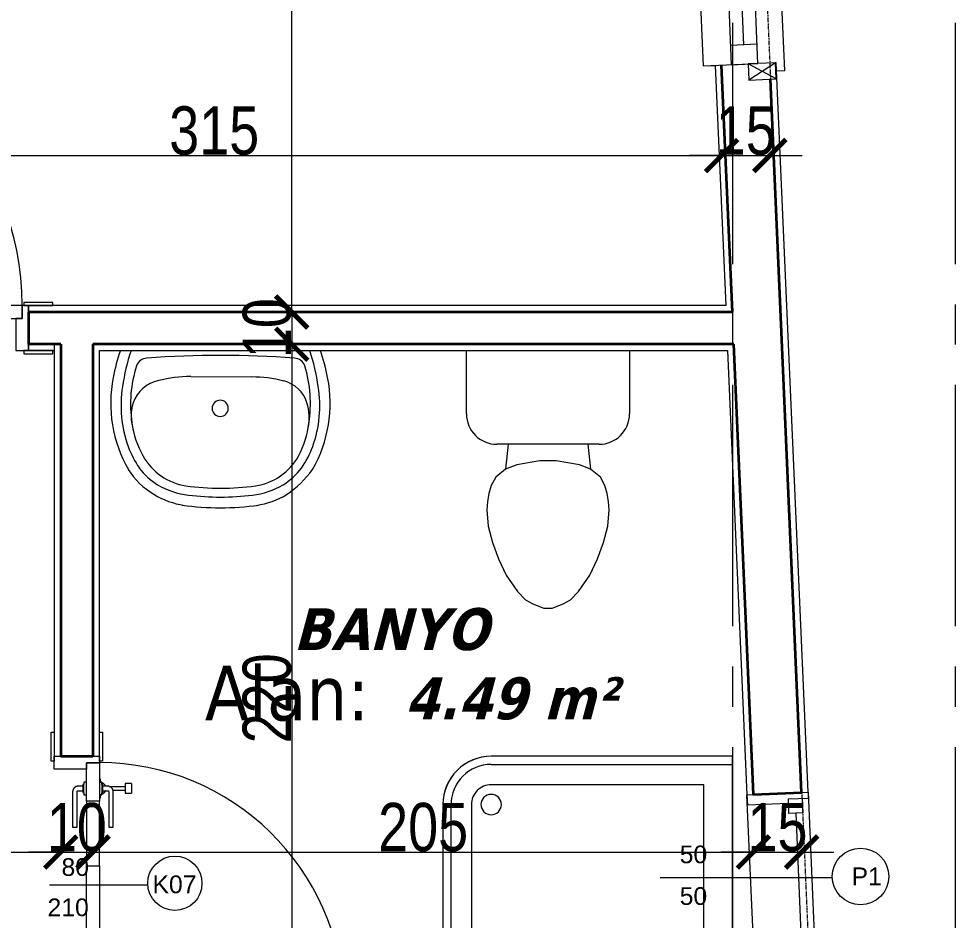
# Model space of a CAD drawing. Header units: millimetres. Extents: x 1373 to 40779, y 1939 to 6439.
# Drawn here: x 11883 to 12174, y 4422.6 to 4702.7 of the extents above; entities that cross this region are included whole.
import ezdxf

# ---------------------------------------------------------------- set-up
doc = ezdxf.new("R2010")
doc.units = ezdxf.units.MM
doc.linetypes.add('IMPORT-CENTER2', pattern=[112.5, 75, -12.5, 12.5, -12.5])
doc.linetypes.add('Sovrapposto', pattern=[0.396875, 0.238125, -0.15875])
for name, color, linetype, lineweight in [('A-AREA-IDEN', 2, 'Continuous', 18), ('A-DOOR', 31, 'Continuous', 18), ('A-DOOR-FRAM', 31, 'Continuous', 18), ('A-DOOR-IDEN', 31, 'Continuous', 18), ('A-GLAZ', 151, 'Continuous', 18), ('A-GLAZ-IDEN', 152, 'Continuous', 18), ('A-GLAZ-SILL', 1, 'Continuous', 9), ('A-WALL', 20, 'Continuous', 9), ('A-WALL-FNSH', 113, 'Continuous', 18), ('ESYA', 3, 'Continuous', 25), ('OLCUIC', 241, 'Continuous', 20), ('P-SANR-FIXT', 6, 'Continuous', 18), ('S-GRID', 252, 'IMPORT-CENTER2', 5)]:
    doc.layers.add(name, color=color, linetype=linetype, lineweight=lineweight)
doc.styles.add('50', font='arial.ttf', dxfattribs={"width": 0.8})
doc.styles.add('Arial_4', font='arial.ttf', dxfattribs={"height": 5.5})
doc.styles.add('Tahoma', font='tahoma.ttf', dxfattribs={"height": 24.26112})
doc.styles.add('Tahoma_B_I', font='', dxfattribs={"height": 11})
doc.styles.get('Tahoma_B_I').set_extended_font_data('Tahoma', italic=True, bold=True)
doc.dimstyles.new('NERGİS', dxfattribs={"dimtxt": 15, "dimasz": 10, "dimexe": 20, "dimexo": 150, "dimgap": 0, "dimtad": 1, "dimdec": 0, "dimzin": 1, "dimtxsty": '50', "dimblk": 'ARCHTICK', "dimcen": 0, "dimse1": 1, "dimse2": 1, "dimclrd": 56, "dimclrt": 56, "dimazin": 3, "dimtfac": 1, "dimtdec": 0, "dimtix": 1, "dimtmove": 2, "dimatfit": 2, "dimldrblk": 'DOTSMALL', "dimlwd": 0, "dimlwe": -1, "dimarcsym": 0})

# ---------------------------------------------------------------- blocks, each defined once
blk = doc.blocks.new('_MB_KAPI_CAMLI_B - _m_kapı_90_camlı-2078664-1_BODRUM KAT')
at = {"layer": 'A-DOOR'}
for p, q in [((-44, 93), (-48, 93)), ((-48, 93), (-48, 7)), ((-44, 7), (-44, 93)), ((28.5, 17), (28.5, 15)), ((28.5, 17), (30, 17)), ((28.5, 15), (30, 15)), ((29.5, 15), (29.5, 11.05)), ((30, 17), (31.5, 17)), ((30, 15), (31.5, 15)), ((30.5, 10), (30.5, 15)), ((31.5, 15), (31.5, 17)), ((29, 11.3), (18, 11.3)), ((18, 11.3), (18, 9.9)), ((18, 9.9), (29, 9.9)), ((29.3, 9.6), (29.3, 8.1)), ((30.7, 8.1), (30.7, 9.6)), ((-48, 7), (-44, 7)), ((6, 7), (-48, 7)), ((-48, 7), (-48, 3)), ((6, 3), (6, 7)), ((6, 7), (26, 7)), ((38, 7), (26, 7)), ((26, 7), (26, 3)), ((27, 7.3), (27, 7)), ((27, 7.3), (28.04, 7.3)), ((28, 7.8), (28, 7)), ((28.09, 7.8), (28, 7.8)), ((28.67, 7.8), (28, 7.8)), ((28.67, 7.8), (31.33, 7.8)), ((28.78, 8.1), (28.78, 7.8)), ((28.94, 8.1), (28.78, 8.1)), ((31.22, 8.1), (28.78, 8.1)), ((31.22, 8.1), (31.06, 8.1)), ((31.22, 7.8), (31.22, 8.1)), ((32, 7.8), (31.33, 7.8)), ((32, 7.8), (31.91, 7.8)), ((31.96, 7.3), (33, 7.3)), ((32, 7), (32, 7.8)), ((33, 7), (33, 7.3)), ((40, 7), (38, 7)), ((38, 3), (38, 7)), ((-48, 3), (6, 3)), ((26, 3), (6, 3)), ((26, 3), (38, 3)), ((28, 3), (28, 2.2)), ((32, 2.2), (32, 3)), ((29, 0.1), (18, 0.1)), ((18, 0.1), (18, -1.3)), ((28, 2.2), (28.67, 2.2)), ((28, 2.2), (28.09, 2.2)), ((31.33, 2.2), (28.67, 2.2)), ((28.78, 2.2), (28.78, 1.9)), ((28.78, 1.9), (31.22, 1.9)), ((28.78, 1.9), (28.94, 1.9)), ((29.3, 1.9), (29.3, 0.4)), ((30.7, 0.4), (30.7, 1.9)), ((31.06, 1.9), (31.22, 1.9)), ((31.22, 1.9), (31.22, 2.2)), ((31.33, 2.2), (32, 2.2)), ((31.91, 2.2), (32, 2.2)), ((18, -1.3), (29, -1.3))]:
    blk.add_line(p, q, dxfattribs=at)
at = {"layer": 'A-DOOR', "flags": 128}
for points in [[(28.18, 7.83), (28.22, 7.91), (28.26, 7.98), (28.3, 8.05), (28.34, 8.11), (28.38, 8.18), (28.43, 8.24), (28.48, 8.3), (28.54, 8.36), (28.59, 8.42), (28.65, 8.48), (28.71, 8.53), (28.77, 8.58), (28.84, 8.63), (28.9, 8.67), (28.97, 8.72), (29.04, 8.75), (29.11, 8.79), (29.18, 8.83), (29.19, 8.83)], [(30.7, 9.6), (30.7, 9.67), (30.69, 9.74), (30.69, 9.8), (30.68, 9.87), (30.67, 9.94), (30.65, 10), (30.63, 10.07), (30.61, 10.13), (30.59, 10.2), (30.57, 10.26), (30.54, 10.32), (30.51, 10.39), (30.48, 10.44), (30.44, 10.5), (30.4, 10.56), (30.36, 10.62), (30.32, 10.67), (30.28, 10.72), (30.23, 10.77), (30.18, 10.82), (30.13, 10.87), (30.08, 10.91), (30.03, 10.95), (29.97, 10.99), (29.92, 11.03), (29.86, 11.07), (29.8, 11.1), (29.74, 11.13), (29.68, 11.16), (29.62, 11.18), (29.55, 11.21), (29.49, 11.23), (29.42, 11.25), (29.36, 11.26), (29.29, 11.28), (29.22, 11.29), (29.15, 11.29), (29.09, 11.3), (29.02, 11.3), (29, 11.3)], [(29, 9.9), (29.01, 9.9), (29.02, 9.9), (29.04, 9.9), (29.05, 9.9), (29.06, 9.89), (29.07, 9.89), (29.08, 9.89), (29.09, 9.88), (29.11, 9.88), (29.12, 9.88), (29.13, 9.87), (29.14, 9.87), (29.15, 9.86), (29.16, 9.85), (29.17, 9.85), (29.18, 9.84), (29.19, 9.83), (29.2, 9.83), (29.21, 9.82), (29.22, 9.81), (29.22, 9.8), (29.23, 9.79), (29.24, 9.78), (29.25, 9.77), (29.25, 9.76), (29.26, 9.75), (29.26, 9.74), (29.27, 9.73), (29.28, 9.72), (29.28, 9.71), (29.28, 9.7), (29.29, 9.69), (29.29, 9.67), (29.29, 9.66), (29.3, 9.65), (29.3, 9.64), (29.3, 9.63), (29.3, 9.62), (29.3, 9.6), (29.3, 9.6)], [(29.19, 8.83), (29.21, 8.84), (29.23, 8.85), (29.25, 8.86), (29.27, 8.87), (29.28, 8.88), (29.3, 8.89), (29.32, 8.91)], [(30.68, 8.91), (30.7, 8.9), (30.71, 8.88), (30.73, 8.87), (30.75, 8.86), (30.77, 8.85), (30.79, 8.84), (30.8, 8.83), (30.81, 8.83)], [(30.81, 8.83), (30.88, 8.8), (30.95, 8.76), (31.02, 8.72), (31.09, 8.68), (31.15, 8.63), (31.22, 8.59), (31.28, 8.54), (31.34, 8.48), (31.4, 8.43), (31.46, 8.37), (31.51, 8.31), (31.56, 8.25), (31.61, 8.19), (31.66, 8.12), (31.7, 8.06), (31.74, 7.99), (31.78, 7.92), (31.81, 7.84), (31.85, 7.77)], [(28.02, 7.3), (28.04, 7.38), (28.05, 7.46), (28.07, 7.53), (28.1, 7.61)], [(31.92, 7.55), (31.94, 7.47), (31.96, 7.39), (31.98, 7.31), (31.98, 7.3)], [(29, -1.3), (29.07, -1.3), (29.14, -1.29), (29.2, -1.29), (29.27, -1.28), (29.34, -1.27), (29.4, -1.25), (29.47, -1.23), (29.53, -1.21), (29.6, -1.19), (29.66, -1.17), (29.72, -1.14), (29.79, -1.11), (29.84, -1.08), (29.9, -1.04), (29.96, -1), (30.02, -0.96), (30.07, -0.92), (30.12, -0.88), (30.17, -0.83), (30.22, -0.78), (30.27, -0.73), (30.31, -0.68), (30.35, -0.63), (30.39, -0.57), (30.43, -0.52), (30.47, -0.46), (30.5, -0.4), (30.53, -0.34), (30.56, -0.28), (30.58, -0.22), (30.61, -0.15), (30.63, -0.09), (30.65, -0.02), (30.66, 0.04), (30.68, 0.11), (30.69, 0.18), (30.69, 0.25), (30.7, 0.31), (30.7, 0.38), (30.7, 0.4)], [(29.3, 0.4), (29.3, 0.39), (29.3, 0.38), (29.3, 0.36), (29.3, 0.35), (29.29, 0.34), (29.29, 0.33), (29.29, 0.32), (29.28, 0.31), (29.28, 0.29), (29.28, 0.28), (29.27, 0.27), (29.27, 0.26), (29.26, 0.25), (29.25, 0.24), (29.25, 0.23), (29.24, 0.22), (29.23, 0.21), (29.23, 0.2), (29.22, 0.19), (29.21, 0.18), (29.2, 0.18), (29.19, 0.17), (29.18, 0.16), (29.17, 0.15), (29.16, 0.15), (29.15, 0.14), (29.14, 0.14), (29.13, 0.13), (29.12, 0.12), (29.11, 0.12), (29.1, 0.12), (29.09, 0.11), (29.07, 0.11), (29.06, 0.11), (29.05, 0.1), (29.04, 0.1), (29.03, 0.1), (29.02, 0.1), (29, 0.1), (29, 0.1)]]:
    blk.add_lwpolyline(points, dxfattribs=at)
at = {"layer": 'A-DOOR'}
blk.add_circle((-48.06, 7.77), 0.42, dxfattribs=at)
blk.add_arc((-48, 7), 86.02, 0, 88.6357, dxfattribs=at)
at = {"layer": 'A-DOOR-FRAM'}
for p, q in [((-48.5, 8), (-57.5, 8)), ((-57.5, 8), (-57.5, 7)), ((-57.5, 7), (-48.5, 7)), ((-48, 7), (-50, 7)), ((-50, 7), (-50, -7)), ((-48.5, 7), (-48.5, 8)), ((-48, 3), (-48, 7)), ((40, 7), (38, 7)), ((38, 7), (38, 3)), ((47.5, 8), (38.5, 8)), ((38.5, 8), (38.5, 7)), ((38.5, 7), (47.5, 7)), ((40, -7), (40, 7)), ((47.5, 7), (47.5, 8)), ((-46, 3), (-48, 3)), ((-46, -7), (-46, 3)), ((38, 3), (36, 3)), ((36, 3), (36, -7)), ((-48.5, -7), (-57.5, -7)), ((-57.5, -7), (-57.5, -8)), ((-57.5, -8), (-48.5, -8)), ((-50, -7), (-46, -7)), ((-48.5, -8), (-48.5, -7)), ((36, -7), (40, -7)), ((47.5, -7), (38.5, -7)), ((38.5, -7), (38.5, -8)), ((38.5, -8), (47.5, -8)), ((47.5, -8), (47.5, -7))]:
    blk.add_line(p, q, dxfattribs=at)
blk = doc.blocks.new('_MB_KAPI_CAMLI_B - _m_kapı_80_camlı-2074372-1_BODRUM KAT')
at = {"layer": 'A-DOOR'}
for p, q in [((24, 1.3), (13, 1.3)), ((13, 1.3), (13, -0.1)), ((13, -0.1), (24, -0.1)), ((23, -2.2), (23, -3)), ((23.09, -2.2), (23, -2.2)), ((23.67, -2.2), (23, -2.2)), ((23.67, -2.2), (26.33, -2.2)), ((23.78, -1.9), (23.78, -2.2)), ((23.94, -1.9), (23.78, -1.9)), ((26.22, -1.9), (23.78, -1.9)), ((24.3, -0.4), (24.3, -1.9)), ((25.7, -1.9), (25.7, -0.4)), ((26.22, -1.9), (26.06, -1.9)), ((26.22, -2.2), (26.22, -1.9)), ((27, -2.2), (26.33, -2.2)), ((27, -2.2), (26.91, -2.2)), ((27, -3), (27, -2.2)), ((-43, -7), (-43, -3)), ((-43, -3), (1, -3)), ((1, -3), (1, -7)), ((21, -3), (1, -3)), ((21, -7), (21, -3)), ((21, -3), (33, -3)), ((33, -3), (33, -7)), ((-43, -83), (-43, -7)), ((-43, -7), (-39, -7)), ((1, -7), (-43, -7)), ((-39, -7), (-39, -83)), ((1, -7), (21, -7)), ((33, -7), (21, -7)), ((22, -7), (22, -7.3)), ((23.04, -7.3), (22, -7.3)), ((23, -7), (23, -7.8)), ((23, -7.8), (23.67, -7.8)), ((23, -7.8), (23.09, -7.8)), ((26.33, -7.8), (23.67, -7.8)), ((23.78, -7.8), (23.78, -8.1)), ((23.78, -8.1), (26.22, -8.1)), ((23.78, -8.1), (23.94, -8.1)), ((24.3, -8.1), (24.3, -9.6)), ((25.7, -9.6), (25.7, -8.1)), ((26.06, -8.1), (26.22, -8.1)), ((26.22, -8.1), (26.22, -7.8)), ((26.33, -7.8), (27, -7.8)), ((26.91, -7.8), (27, -7.8)), ((28, -7.3), (26.96, -7.3)), ((27, -7.8), (27, -7)), ((28, -7.3), (28, -7)), ((35, -7), (33, -7)), ((24, -9.9), (13, -9.9)), ((13, -9.9), (13, -11.3)), ((13, -11.3), (24, -11.3)), ((24.5, -11.05), (24.5, -15)), ((25.5, -15), (25.5, -10)), ((23.5, -15), (23.5, -17)), ((25, -15), (23.5, -15)), ((25, -17), (23.5, -17)), ((26.5, -15), (25, -15)), ((26.5, -17), (25, -17)), ((26.5, -17), (26.5, -15)), ((-39, -83), (-43, -83))]:
    blk.add_line(p, q, dxfattribs=at)
at = {"layer": 'A-DOOR', "flags": 128}
for points in [[(25.7, -0.4), (25.7, -0.33), (25.69, -0.26), (25.69, -0.2), (25.68, -0.13), (25.67, -0.06), (25.65, 0), (25.63, 0.07), (25.61, 0.13), (25.59, 0.2), (25.57, 0.26), (25.54, 0.32), (25.51, 0.39), (25.48, 0.44), (25.44, 0.5), (25.4, 0.56), (25.36, 0.62), (25.32, 0.67), (25.28, 0.72), (25.23, 0.77), (25.18, 0.82), (25.13, 0.87), (25.08, 0.91), (25.03, 0.95), (24.97, 0.99), (24.92, 1.03), (24.86, 1.07), (24.8, 1.1), (24.74, 1.13), (24.68, 1.16), (24.62, 1.18), (24.55, 1.21), (24.49, 1.23), (24.42, 1.25), (24.36, 1.26), (24.29, 1.28), (24.22, 1.29), (24.15, 1.29), (24.09, 1.3), (24.02, 1.3), (24, 1.3)], [(24, -0.1), (24.01, -0.1), (24.02, -0.1), (24.04, -0.1), (24.05, -0.1), (24.06, -0.11), (24.07, -0.11), (24.08, -0.11), (24.09, -0.12), (24.11, -0.12), (24.12, -0.12), (24.13, -0.13), (24.14, -0.13), (24.15, -0.14), (24.16, -0.15), (24.17, -0.15), (24.18, -0.16), (24.19, -0.17), (24.2, -0.17), (24.21, -0.18), (24.22, -0.19), (24.22, -0.2), (24.23, -0.21), (24.24, -0.22), (24.25, -0.23), (24.25, -0.24), (24.26, -0.25), (24.26, -0.26), (24.27, -0.27), (24.28, -0.28), (24.28, -0.29), (24.28, -0.3), (24.29, -0.31), (24.29, -0.33), (24.29, -0.34), (24.3, -0.35), (24.3, -0.36), (24.3, -0.37), (24.3, -0.38), (24.3, -0.4), (24.3, -0.4)], [(23.08, -7.55), (23.06, -7.47), (23.04, -7.39), (23.02, -7.31), (23.02, -7.3)], [(24.19, -8.83), (24.12, -8.8), (24.05, -8.76), (23.98, -8.72), (23.91, -8.68), (23.85, -8.63), (23.78, -8.59), (23.72, -8.54), (23.66, -8.48), (23.6, -8.43), (23.54, -8.37), (23.49, -8.31), (23.44, -8.25), (23.39, -8.19), (23.34, -8.12), (23.3, -8.06), (23.26, -7.99), (23.22, -7.92), (23.19, -7.84), (23.15, -7.77)], [(26.82, -7.83), (26.78, -7.91), (26.74, -7.98), (26.7, -8.05), (26.66, -8.11), (26.62, -8.18), (26.57, -8.24), (26.52, -8.3), (26.46, -8.36), (26.41, -8.42), (26.35, -8.48), (26.29, -8.53), (26.23, -8.58), (26.16, -8.63), (26.1, -8.67), (26.03, -8.72), (25.96, -8.75), (25.89, -8.79), (25.82, -8.83), (25.81, -8.83)], [(26.98, -7.3), (26.96, -7.38), (26.95, -7.46), (26.93, -7.53), (26.9, -7.61)], [(24, -11.3), (24.07, -11.3), (24.14, -11.29), (24.2, -11.29), (24.27, -11.28), (24.34, -11.27), (24.4, -11.25), (24.47, -11.23), (24.53, -11.21), (24.6, -11.19), (24.66, -11.17), (24.72, -11.14), (24.79, -11.11), (24.84, -11.08), (24.9, -11.04), (24.96, -11), (25.02, -10.96), (25.07, -10.92), (25.12, -10.88), (25.17, -10.83), (25.22, -10.78), (25.27, -10.73), (25.31, -10.68), (25.35, -10.63), (25.39, -10.57), (25.43, -10.52), (25.47, -10.46), (25.5, -10.4), (25.53, -10.34), (25.56, -10.28), (25.58, -10.22), (25.61, -10.15), (25.63, -10.09), (25.65, -10.02), (25.66, -9.96), (25.68, -9.89), (25.69, -9.82), (25.69, -9.75), (25.7, -9.69), (25.7, -9.62), (25.7, -9.6)], [(24.3, -9.6), (24.3, -9.61), (24.3, -9.62), (24.3, -9.64), (24.3, -9.65), (24.29, -9.66), (24.29, -9.67), (24.29, -9.68), (24.28, -9.69), (24.28, -9.71), (24.28, -9.72), (24.27, -9.73), (24.27, -9.74), (24.26, -9.75), (24.25, -9.76), (24.25, -9.77), (24.24, -9.78), (24.23, -9.79), (24.23, -9.8), (24.22, -9.81), (24.21, -9.82), (24.2, -9.82), (24.19, -9.83), (24.18, -9.84), (24.17, -9.85), (24.16, -9.85), (24.15, -9.86), (24.14, -9.86), (24.13, -9.87), (24.12, -9.88), (24.11, -9.88), (24.1, -9.88), (24.09, -9.89), (24.07, -9.89), (24.06, -9.89), (24.05, -9.9), (24.04, -9.9), (24.03, -9.9), (24.02, -9.9), (24, -9.9), (24, -9.9)], [(24.32, -8.91), (24.3, -8.9), (24.29, -8.88), (24.27, -8.87), (24.25, -8.86), (24.23, -8.85), (24.21, -8.84), (24.2, -8.83), (24.19, -8.83)], [(25.81, -8.83), (25.79, -8.84), (25.77, -8.85), (25.75, -8.86), (25.73, -8.87), (25.72, -8.88), (25.7, -8.89), (25.68, -8.91)]]:
    blk.add_lwpolyline(points, dxfattribs=at)
at = {"layer": 'A-DOOR'}
blk.add_circle((-43.06, -7.77), 0.42, dxfattribs=at)
blk.add_arc((-43, -7), 76.02, 271.4513, 0, dxfattribs=at)
at = {"layer": 'A-DOOR-FRAM'}
for p, q in [((-52.5, 7), (-52.5, 8)), ((-52.5, 8), (-43.5, 8)), ((-43.5, 7), (-52.5, 7)), ((-45, -7), (-45, 7)), ((-45, 7), (-41, 7)), ((-43.5, 8), (-43.5, 7)), ((-41, 7), (-41, -3)), ((31, 7), (35, 7)), ((31, -3), (31, 7)), ((33.5, 7), (33.5, 8)), ((33.5, 8), (42.5, 8)), ((42.5, 7), (33.5, 7)), ((35, 7), (35, -7)), ((42.5, 8), (42.5, 7)), ((-43, -3), (-43, -7)), ((-41, -3), (-43, -3)), ((33, -3), (31, -3)), ((33, -7), (33, -3)), ((-52.5, -7), (-43.5, -7)), ((-52.5, -8), (-52.5, -7)), ((-43.5, -8), (-52.5, -8)), ((-43, -7), (-45, -7)), ((-43.5, -7), (-43.5, -8)), ((35, -7), (33, -7)), ((33.5, -7), (42.5, -7)), ((33.5, -8), (33.5, -7)), ((42.5, -8), (33.5, -8)), ((42.5, -7), (42.5, -8))]:
    blk.add_line(p, q, dxfattribs=at)
blk = doc.blocks.new('Dbl Plain - 150-150 2-1964452-1_BODRUM KAT')
at = {"layer": 'A-GLAZ'}
for p, q in [((-103.5, 14.1), (-103.5, -2.95)), ((46.5, 14.1), (-103.5, 14.1)), ((46.5, -2.95), (46.5, 14.1)), ((46.5, 5.35), (-103.5, 5.35)), ((-103.5, 5.35), (-103.5, -2.95)), ((-97.5, -2.95), (-97.5, 5.35)), ((-31, -2.95), (-31, 5.35)), ((-26, -2.95), (-26, 5.35)), ((40.5, -2.95), (40.5, 5.35)), ((46.5, -2.95), (46.5, 5.35)), ((-108.5, -8.4), (-103.5, 0.1)), ((-103.5, -8.4), (-108.5, 0.1)), ((-108.5, 0.1), (-108.5, -8.4)), ((-103.5, 0.1), (-108.5, 0.1)), ((-103.5, -8.4), (-103.5, 0.1)), ((-97.5, 1.2), (-31, 1.2)), ((-26, 1.2), (40.5, 1.2)), ((51.5, -8.4), (46.5, 0.1)), ((46.5, -8.4), (51.5, 0.1)), ((46.5, -8.4), (46.5, 0.1)), ((46.5, 0.1), (51.5, 0.1)), ((51.5, 0.1), (51.5, -8.4)), ((-103.5, -2.95), (46.5, -2.95)), ((-103.5, -2.95), (46.5, -2.95)), ((-108.5, -8.4), (-103.5, -8.4)), ((-106, -8.65), (-106, -11.15)), ((51.5, -8.4), (46.5, -8.4)), ((49, -11.15), (49, -8.65)), ((-106, -11.15), (49, -11.15))]:
    blk.add_line(p, q, dxfattribs=at)
at = {"layer": 'A-GLAZ-SILL'}
for p, q in [((-103.5, 14.1), (-103.5, 10.47)), ((46.5, 14.1), (-103.5, 14.1)), ((46.5, 10.47), (46.5, 14.1))]:
    blk.add_line(p, q, dxfattribs=at)
blk = doc.blocks.new('M_Fixed - 60_60-2089752-1_BODRUM KAT')
at = {"layer": 'A-GLAZ'}
for p, q in [((-25, 10.8), (-23.1, 10.8)), ((-23.1, 10.8), (-23.1, 4.5)), ((-23.1, 8.9), (-18.7, 8.9)), ((-18.7, 8.9), (-18.7, 4.5)), ((18.7, 8.9), (18.7, 4.5)), ((23.1, 8.9), (18.7, 8.9)), ((23.1, 10.8), (23.1, 4.5)), ((24.89, 10.8), (23.1, 10.8)), ((-18.7, 6.7), (18.7, 6.7)), ((-23.1, 4.5), (-18.7, 4.5)), ((-21.8, 4.5), (-21.8, -8.2)), ((18.7, 4.5), (23.1, 4.5)), ((21.8, 4.5), (21.8, -8.2)), ((-25, -8.2), (-21.8, -8.2)), ((25, -8.2), (21.8, -8.2))]:
    blk.add_line(p, q, dxfattribs=at)
blk = doc.blocks.new('Pedestal Sink-3D - Pedistal Sink-268406-1_BODRUM KAT')
at = {"layer": 'P-SANR-FIXT'}
blk.add_line((-9.24, -8.06), (9.69, -8.17), dxfattribs=at)
for centre, radius, start, end in [((26.25, -19.73), 60.65, 161.0073, 169.1959), ((29.73, -19.58), 60.73, 161.1881, 172.0419), ((-29.73, -19.58), 60.73, 7.9581, 18.8119), ((-26.25, -19.73), 60.65, 10.8041, 18.9927), ((-22.87, -5.69), 3.32, 90, 162.9401), ((0.01, -293.17), 291.71, 85.4767, 94.5003), ((23.02, -5.72), 3.35, 16.8552, 90), ((12.02, -16.79), 39.95, 162.394, 188.1263), ((-11.99, -16.38), 39.95, 351.1305, 16.919), ((7.08, -16.38), 41.19, 168.7744, 209.9398), ((-9.24, -48.49), 40.43, 90.0001, 104.3615), ((9.69, -48.6), 40.43, 75.6385, 89.9999), ((-7.08, -16.38), 41.19, 330.0602, 11.2256), ((7.46, -17.06), 38.34, 171.1616, 199.4009), ((-17.22, -19.57), 10.45, 101.3196, 161.2392), ((17.22, -19.22), 10.11, 17.3386, 75.6385), ((-7.46, -17.06), 38.34, 340.5991, 8.8384), ((-13.13, -20.46), 14.62, 163.0949, 197.6051), ((-0.06, -17.93), 2.51, 360, 180), ((13.02, -20.81), 14.59, 347.6871, 18.363), ((-0.06, -17.93), 2.51, 180, 360), ((3.23, -17.87), 31.09, 188.4479, 208.712), ((-3.02, -18.64), 30.75, 332.5892, 352.7278), ((-0.27, -19.22), 30.32, 200.4043, 214.722), ((0.27, -19.22), 30.32, 325.278, 339.5957), ((-7.98, -23.77), 18.42, 209.3772, 261.4352), ((8.2, -23.71), 18.47, 278.5486, 330.5222), ((-7.89, -23.5), 24.71, 212.9711, 238.764), ((-9.38, -24.75), 19.7, 216.5765, 239.0586), ((7.52, -22.71), 22.42, 302.3166, 322.0483), ((2.64, -18.09), 32.09, 304.2387, 324.0263), ((-6.8, -19.81), 25.27, 239.8171, 262.8407), ((0.06, 36.08), 78.81, 262.1334, 277.9372), ((6.8, -19.81), 25.27, 277.1596, 300.1829), ((-7.53, -23.06), 25.27, 238.587, 261.6393), ((0, 36.37), 81.86, 263.0175, 276.9826), ((7.53, -23.06), 25.27, 278.3607, 301.413), ((0, 35.51), 84.32, 261.9208, 278.0793)]:
    blk.add_arc(centre, radius, start, end, dxfattribs=at)
blk = doc.blocks.new('M_Toilet-Domestic-3D - M_Toilet-Domestic-3D-1753889-1_BODRUM KAT')
at = {"layer": 'P-SANR-FIXT'}
for p, q in [((-25.34, 29.84), (-25.34, 49.47)), ((25.34, 49.47), (25.34, 29.84)), ((15.87, 20.38), (-15.88, 20.38)), ((-12.35, 20.38), (-13.23, 12.7)), ((12.35, 20.38), (13.23, 12.7)), ((-2.54, 15.24), (-9.74, 13.97)), ((2.54, 15.24), (-2.54, 15.24)), ((9.74, 13.97), (2.54, 15.24)), ((-13.23, 12.7), (-16.26, 10.16)), ((-9.74, 13.97), (-13.23, 12.7)), ((13.23, 12.7), (9.74, 13.97)), ((16.26, 10.16), (13.23, 12.7)), ((-16.26, 10.16), (-17.7, 7.62)), ((17.7, 7.62), (16.26, 10.16)), ((-17.7, 7.62), (-18.38, 5.08)), ((18.38, 5.08), (17.7, 7.62)), ((-18.38, 5.08), (-18.83, 2.53)), ((18.83, 2.53), (18.38, 5.08)), ((-18.83, 2.53), (-19.05, 0)), ((-19.05, 0), (-18.61, -5.06)), ((18.61, -5.06), (19.05, 0)), ((19.05, 0), (18.83, 2.53)), ((-18.61, -5.06), (-17.24, -10.16)), ((17.24, -10.16), (18.61, -5.06)), ((-17.24, -10.16), (-15.39, -15.24)), ((15.39, -15.24), (17.24, -10.16)), ((-15.39, -15.24), (-13.02, -20.32)), ((13.02, -20.32), (15.39, -15.24)), ((-13.02, -20.32), (-9.5, -25.4)), ((9.5, -25.4), (13.02, -20.32)), ((-9.5, -25.4), (-6.96, -27.94)), ((6.96, -27.94), (9.5, -25.4)), ((-6.96, -27.94), (-4.76, -29.21)), ((4.76, -29.21), (6.96, -27.94)), ((-4.76, -29.21), (-1.27, -30.48)), ((-1.27, -30.48), (1.27, -30.48)), ((1.27, -30.48), (4.76, -29.21))]:
    blk.add_line(p, q, dxfattribs=at)
for centre, start, end in [((-15.88, 29.84), 180, 270), ((15.87, 29.84), 270, 360)]:
    blk.add_arc(centre, 9.46, start, end, dxfattribs=at)
blk = doc.blocks.new('Shower Base _ Enclosure-Rounded Corner - 90-90-2083551-1_BODRUM KAT')
at = {"layer": 'P-SANR-FIXT'}
for p, q in [((90, 0), (45.73, 0)), ((90, 0), (87.46, 0)), ((87.46, 0), (87.46, -75)), ((90, -75), (90, 0)), ((90, -75), (90, 0)), ((81.13, -8.87), (45.73, -8.87)), ((81.13, -75), (81.13, -8.87)), ((0, -18), (0, -90)), ((8.87, -18), (8.87, -81.13)), ((8.87, -81.13), (75, -81.13)), ((75, -87.46), (0, -87.46)), ((0, -87.46), (0, -90)), ((0, -90), (75, -90)), ((0, -90), (75, -90))]:
    blk.add_line(p, q, dxfattribs=at)
for radius, start, end in [(3.17, 0, 180), (3.17, 180, 0), (6.13, 270, 0), (15, 270, 0), (15, 270, 360), (12.46, 270, 0)]:
    blk.add_arc((75, -75), radius, start, end, dxfattribs=at)
blk = doc.blocks.new('_MB_TASLAK_MAHALL_ETİKETİ_50_ÖL1 - _MB_1_100 ODA ETİKETİ 2-1849262-1_BODRUM KAT')
at = {"layer": 'A-AREA-IDEN', "insert": (-0.1168, 0.0189), "char_height": 0.17, "width": 0.633333, "attachment_point": 1, "style": 'Tahoma'}
blk.add_mtext('Alan:', dxfattribs=at)
blk = doc.blocks.new('_ArchTick')
at = {"color": 0, "linetype": 'ByBlock', "const_width": 0.15}
blk.add_lwpolyline([(-0.5, -0.5), (0.5, 0.5)], dxfattribs=at)
blk = doc.blocks.new('*D17532')
at = {"layer": 'Defpoints', "color": 0, "transparency": 16777216}
for p in [(11987.85, 4611.56), (11967.85, 4601.56), (11987.85, 4601.56)]:
    blk.add_point(p, dxfattribs=at)
at = {"layer": 'OLCUIC', "color": 56, "lineweight": 0, "transparency": 16777216}
for p, q in [((11967.85, 4611.56), (11967.85, 4621.56)), ((11967.85, 4611.56), (11967.85, 4601.56)), ((11967.85, 4601.56), (11967.85, 4591.56))]:
    blk.add_line(p, q, dxfattribs=at)
at = {"layer": 'OLCUIC', "color": 56, "lineweight": 0, "transparency": 16777216, "xscale": 10, "yscale": 10, "zscale": 10}
for p, rotation in [((11967.85, 4611.56), 270), ((11967.85, 4601.56), 90)]:
    blk.add_blockref('_ArchTick', p, dxfattribs=dict(at, rotation=rotation))
at = {"layer": 'OLCUIC', "color": 56, "transparency": 16777216, "insert": (11960.19, 4606.56), "char_height": 15, "width": 0.7968, "attachment_point": 5, "rotation": 90, "style": '50'}
blk.add_mtext('10', dxfattribs=at)
blk = doc.blocks.new('_DotSmall')
at = {"layer": 'ESYA', "color": 0, "const_width": 0.5}
blk.add_lwpolyline([(-0.0625, 0, 1), (0.0625, 0, 1)], format="xyb", close=True, dxfattribs=at)
blk = doc.blocks.new('*D17533')
at = {"layer": 'Defpoints', "color": 0, "transparency": 16777216}
for p in [(11987.85, 4601.56), (11967.85, 4381.56), (11987.85, 4381.56)]:
    blk.add_point(p, dxfattribs=at)
at = {"layer": 'OLCUIC', "color": 56, "lineweight": 0, "transparency": 16777216}
blk.add_line((11967.85, 4601.56), (11967.85, 4381.56), dxfattribs=at)
at = {"layer": 'OLCUIC', "color": 56, "lineweight": 0, "transparency": 16777216, "xscale": 10, "yscale": 10, "zscale": 10}
for p, rotation in [((11967.85, 4601.56), 90), ((11967.85, 4381.56), 270)]:
    blk.add_blockref('_ArchTick', p, dxfattribs=dict(at, rotation=rotation))
at = {"layer": 'OLCUIC', "color": 56, "transparency": 16777216, "insert": (11960.19, 4491.56), "char_height": 15, "width": 1.1952, "attachment_point": 5, "rotation": 90, "style": '50'}
blk.add_mtext('220', dxfattribs=at)
blk = doc.blocks.new('*D17393')
at = {"layer": 'Defpoints', "color": 0, "transparency": 16777216}
for p in [(11786.07, 4680.17), (12101.45, 4680.17), (12101.45, 4660.17)]:
    blk.add_point(p, dxfattribs=at)
at = {"layer": 'OLCUIC', "color": 56, "lineweight": 0, "transparency": 16777216}
blk.add_line((11786.07, 4660.17), (12101.45, 4660.17), dxfattribs=at)
at = {"layer": 'OLCUIC', "color": 56, "lineweight": 0, "transparency": 16777216, "xscale": 10, "yscale": 10, "zscale": 10, "rotation": 180}
blk.add_blockref('_ArchTick', (11786.07, 4660.17), dxfattribs=at)
at = {"layer": 'OLCUIC', "color": 56, "lineweight": 0, "transparency": 16777216, "xscale": 10, "yscale": 10, "zscale": 10}
blk.add_blockref('_ArchTick', (12101.45, 4660.17), dxfattribs=at)
at = {"layer": 'OLCUIC', "color": 56, "transparency": 16777216, "insert": (11943.76, 4667.84), "char_height": 15, "width": 1.1952, "attachment_point": 5, "style": '50'}
blk.add_mtext('315', dxfattribs=at)
blk = doc.blocks.new('*D17394')
at = {"layer": 'Defpoints', "color": 0, "transparency": 16777216}
for p in [(12101.45, 4680.17), (12116.43, 4680.17), (12116.43, 4660.17)]:
    blk.add_point(p, dxfattribs=at)
at = {"layer": 'OLCUIC', "color": 56, "lineweight": 0, "transparency": 16777216}
for p, q in [((12101.45, 4660.17), (12091.45, 4660.17)), ((12101.45, 4660.17), (12116.43, 4660.17)), ((12116.43, 4660.17), (12126.43, 4660.17))]:
    blk.add_line(p, q, dxfattribs=at)
at = {"layer": 'OLCUIC', "color": 56, "lineweight": 0, "transparency": 16777216, "xscale": 10, "yscale": 10, "zscale": 10}
blk.add_blockref('_ArchTick', (12101.45, 4660.17), dxfattribs=at)
at = {"layer": 'OLCUIC', "color": 56, "lineweight": 0, "transparency": 16777216, "xscale": 10, "yscale": 10, "zscale": 10, "rotation": 180}
blk.add_blockref('_ArchTick', (12116.43, 4660.17), dxfattribs=at)
at = {"layer": 'OLCUIC', "color": 56, "transparency": 16777216, "insert": (12108.94, 4667.83), "char_height": 15, "width": 0.7968, "attachment_point": 5, "style": '50'}
blk.add_mtext('15', dxfattribs=at)
blk = doc.blocks.new('*D17404')
at = {"layer": 'Defpoints', "color": 0, "transparency": 16777216}
for p in [(11531.07, 4463.81), (11896.07, 4463.81), (11896.07, 4443.81)]:
    blk.add_point(p, dxfattribs=at)
at = {"layer": 'OLCUIC', "color": 56, "lineweight": 0, "transparency": 16777216}
blk.add_line((11531.07, 4443.81), (11896.07, 4443.81), dxfattribs=at)
at = {"layer": 'OLCUIC', "color": 56, "lineweight": 0, "transparency": 16777216, "xscale": 10, "yscale": 10, "zscale": 10, "rotation": 180}
blk.add_blockref('_ArchTick', (11531.07, 4443.81), dxfattribs=at)
at = {"layer": 'OLCUIC', "color": 56, "lineweight": 0, "transparency": 16777216, "xscale": 10, "yscale": 10, "zscale": 10}
blk.add_blockref('_ArchTick', (11896.07, 4443.81), dxfattribs=at)
at = {"layer": 'OLCUIC', "color": 56, "transparency": 16777216, "insert": (11713.57, 4451.47), "char_height": 15, "width": 1.1952, "attachment_point": 5, "style": '50'}
blk.add_mtext('365', dxfattribs=at)
blk = doc.blocks.new('*D17405')
at = {"layer": 'Defpoints', "color": 0, "transparency": 16777216}
for p in [(11896.07, 4463.81), (11906.07, 4463.81), (11906.07, 4443.81)]:
    blk.add_point(p, dxfattribs=at)
at = {"layer": 'OLCUIC', "color": 56, "lineweight": 0, "transparency": 16777216}
for p, q in [((11896.07, 4443.81), (11886.07, 4443.81)), ((11896.07, 4443.81), (11906.07, 4443.81)), ((11906.07, 4443.81), (11916.07, 4443.81))]:
    blk.add_line(p, q, dxfattribs=at)
at = {"layer": 'OLCUIC', "color": 56, "lineweight": 0, "transparency": 16777216, "xscale": 10, "yscale": 10, "zscale": 10}
blk.add_blockref('_ArchTick', (11896.07, 4443.81), dxfattribs=at)
at = {"layer": 'OLCUIC', "color": 56, "lineweight": 0, "transparency": 16777216, "xscale": 10, "yscale": 10, "zscale": 10, "rotation": 180}
blk.add_blockref('_ArchTick', (11906.07, 4443.81), dxfattribs=at)
at = {"layer": 'OLCUIC', "color": 56, "transparency": 16777216, "insert": (11901.07, 4451.47), "char_height": 15, "width": 0.7968, "attachment_point": 5, "style": '50'}
blk.add_mtext('10', dxfattribs=at)
blk = doc.blocks.new('*D17406')
at = {"layer": 'Defpoints', "color": 0, "transparency": 16777216}
for p in [(11906.07, 4463.81), (12111.31, 4463.81), (12111.31, 4443.81)]:
    blk.add_point(p, dxfattribs=at)
at = {"layer": 'OLCUIC', "color": 56, "lineweight": 0, "transparency": 16777216}
blk.add_line((11906.07, 4443.81), (12111.31, 4443.81), dxfattribs=at)
at = {"layer": 'OLCUIC', "color": 56, "lineweight": 0, "transparency": 16777216, "xscale": 10, "yscale": 10, "zscale": 10, "rotation": 180}
blk.add_blockref('_ArchTick', (11906.07, 4443.81), dxfattribs=at)
at = {"layer": 'OLCUIC', "color": 56, "lineweight": 0, "transparency": 16777216, "xscale": 10, "yscale": 10, "zscale": 10}
blk.add_blockref('_ArchTick', (12111.31, 4443.81), dxfattribs=at)
at = {"layer": 'OLCUIC', "color": 56, "transparency": 16777216, "insert": (12008.69, 4451.47), "char_height": 15, "width": 1.1952, "attachment_point": 5, "style": '50'}
blk.add_mtext('205', dxfattribs=at)
blk = doc.blocks.new('*D17407')
at = {"layer": 'Defpoints', "color": 0, "transparency": 16777216}
for p in [(12111.31, 4463.81), (12126.3, 4463.81), (12126.3, 4443.81)]:
    blk.add_point(p, dxfattribs=at)
at = {"layer": 'OLCUIC', "color": 56, "lineweight": 0, "transparency": 16777216}
for p, q in [((12111.31, 4443.81), (12101.31, 4443.81)), ((12111.31, 4443.81), (12126.3, 4443.81)), ((12126.3, 4443.81), (12136.3, 4443.81))]:
    blk.add_line(p, q, dxfattribs=at)
at = {"layer": 'OLCUIC', "color": 56, "lineweight": 0, "transparency": 16777216, "xscale": 10, "yscale": 10, "zscale": 10}
blk.add_blockref('_ArchTick', (12111.31, 4443.81), dxfattribs=at)
at = {"layer": 'OLCUIC', "color": 56, "lineweight": 0, "transparency": 16777216, "xscale": 10, "yscale": 10, "zscale": 10, "rotation": 180}
blk.add_blockref('_ArchTick', (12126.3, 4443.81), dxfattribs=at)
at = {"layer": 'OLCUIC', "color": 56, "transparency": 16777216, "insert": (12118.8, 4451.47), "char_height": 15, "width": 0.7968, "attachment_point": 5, "style": '50'}
blk.add_mtext('15', dxfattribs=at)
blk = doc.blocks.new('TR_Pencere_pozu_04_saga_uste_1_5mm - TR_Pencere_pozu_04_saga_uste_1_5mm-1434201-1_BODRUM KAT')
at = {"layer": 'A-GLAZ-IDEN'}
blk.add_line((0.346, 0), (-0.1896, 0), dxfattribs=at)
blk.add_circle((0.4336, 0.0044), 0.0878, dxfattribs=at)
blk = doc.blocks.new('emrah_2mm - emrah_2mm-1801637-1_BODRUM KAT')
at = {"layer": 'A-DOOR-IDEN'}
blk.add_line((0.2205, 0), (-0.085, 0), dxfattribs=at)
blk.add_circle((0.3046, 0.0056), 0.0843, dxfattribs=at)
blk = doc.blocks.new('*D18088')
at = {"layer": 'Defpoints', "color": 0, "transparency": 16777216}
for p in [(11967.85, 4934.69), (11967.85, 4934.69), (11967.85, 4611.56)]:
    blk.add_point(p, dxfattribs=at)
at = {"layer": 'OLCUIC', "color": 56, "lineweight": 0, "transparency": 16777216}
blk.add_line((11967.85, 4611.56), (11967.85, 4934.69), dxfattribs=at)
at = {"layer": 'OLCUIC', "color": 56, "lineweight": 0, "transparency": 16777216, "xscale": 10, "yscale": 10, "zscale": 10}
for p, rotation in [((11967.85, 4934.69), 90), ((11967.85, 4611.56), 270)]:
    blk.add_blockref('_ArchTick', p, dxfattribs=dict(at, rotation=rotation))
at = {"layer": 'OLCUIC', "color": 56, "transparency": 16777216, "insert": (11960.19, 4773.12), "char_height": 15, "attachment_point": 5, "rotation": 90, "style": '50'}
blk.add_mtext('323', dxfattribs=at)

msp = doc.modelspace()

# ---------------------------------------------------------------- linework, layer by layer
at = {"layer": 'A-WALL', "lineweight": 35}
for p, q in [((12104.79, 4611.56), (12101.45, 4688.26)), ((12126.3, 4462.3), (12116.65, 4683.92)), ((11886.07, 4611.56), (11886.07, 4601.56)), ((12104.79, 4611.56), (11886.07, 4611.56)), ((11896.07, 4601.56), (11886.07, 4601.56)), ((11896.07, 4601.56), (11896.07, 4473.56)), ((11906.07, 4601.56), (11906.07, 4473.56)), ((12105.22, 4601.56), (11906.07, 4601.56)), ((12111.31, 4461.65), (12105.22, 4601.56)), ((11896.07, 4473.56), (11906.07, 4473.56)), ((12111.31, 4461.65), (12126.3, 4462.3))]:
    msp.add_line(p, q, dxfattribs=at)
at = {"layer": 'A-WALL'}
for p, q in [((11894.07, 4601.56), (11894.07, 4599.56)), ((12111.49, 4411.61), (12109.31, 4461.56)), ((12128.29, 4462.39), (12130.47, 4412.44))]:
    msp.add_line(p, q, dxfattribs=at)
at = {"layer": 'A-WALL-FNSH', "color": 7, "lineweight": 9}
for p, q in [((12118.43, 4689), (12118.18, 4688.99)), ((12128.29, 4462.39), (12118.43, 4689)), ((12099.45, 4688.17), (12102.7, 4613.56)), ((12102.7, 4613.56), (11886.07, 4613.56)), ((11886.07, 4613.56), (11886.07, 4611.56)), ((11886.07, 4601.56), (11886.07, 4599.56)), ((11886.07, 4599.56), (11894.07, 4599.56)), ((11894.07, 4599.56), (11894.07, 4473.56)), ((11908.07, 4473.56), (11908.07, 4599.56)), ((11908.07, 4599.56), (12103.31, 4599.56)), ((12103.31, 4599.56), (12109.31, 4461.56)), ((11894.07, 4473.56), (11896.07, 4473.56)), ((11906.07, 4473.56), (11908.07, 4473.56)), ((12109.31, 4461.56), (12111.31, 4461.65)), ((12126.3, 4462.3), (12128.29, 4462.39))]:
    msp.add_line(p, q, dxfattribs=at)
at = {"layer": 'S-GRID', "lineweight": 18}
for p, q in [((12104.83, 5376.43), (12104.83, 2926.07)), ((12174.05, 5376.43), (12174.05, 2926.07))]:
    msp.add_line(p, q, dxfattribs=at)
at = {"layer": 'S-GRID', "linetype": 'Sovrapposto', "lineweight": 18}
msp.add_lwpolyline([(12174.05, 3375.28), (12104.83, 4955.66)], dxfattribs=at)

# ---------------------------------------------------------------- block references
at = {"layer": 'A-AREA-IDEN', "xscale": 99.99999999999993, "yscale": 99.99999999999993, "zscale": 99.99999999999993}
msp.add_blockref('_MB_TASLAK_MAHALL_ETİKETİ_50_ÖL1 - _MB_1_100 ODA ETİKETİ 2-1849262-1_BODRUM KAT', (11952.51, 4499.82), dxfattribs=at)
at = {"layer": 'A-DOOR'}
msp.add_blockref('_MB_KAPI_CAMLI_B - _m_kapı_90_camlı-2078664-1_BODRUM KAT', (11846.07, 4606.56), dxfattribs=at)
at = {"layer": 'A-DOOR', "rotation": 89.99999999999991}
msp.add_blockref('_MB_KAPI_CAMLI_B - _m_kapı_80_camlı-2074372-1_BODRUM KAT', (11901.07, 4438.56), dxfattribs=at)
at = {"layer": 'A-DOOR-IDEN', "xscale": 99.99999999999993, "yscale": 99.99999999999993, "zscale": 99.99999999999993}
msp.add_blockref('emrah_2mm - emrah_2mm-1801637-1_BODRUM KAT', (11901.07, 4433.56), dxfattribs=at)
at = {"layer": 'A-GLAZ'}
for name, p, rotation in [('Dbl Plain - 150-150 2-1964452-1_BODRUM KAT', (12105.29, 4792.03), 92.49181154312531), ('M_Fixed - 60_60-2089752-1_BODRUM KAT', (12118.59, 4436.94), 272.4918115431253)]:
    msp.add_blockref(name, p, dxfattribs=dict(at, rotation=rotation))
at = {"layer": 'A-GLAZ-IDEN', "xscale": 99.99999999999993, "yscale": 99.99999999999993, "zscale": 99.99999999999993}
msp.add_blockref('TR_Pencere_pozu_04_saga_uste_1_5mm - TR_Pencere_pozu_04_saga_uste_1_5mm-1434201-1_BODRUM KAT', (12101.26, 4435.79), dxfattribs=at)
at = {"layer": 'P-SANR-FIXT'}
for name, p in [('Pedestal Sink-3D - Pedistal Sink-268406-1_BODRUM KAT', (11945.69, 4599.56)), ('M_Toilet-Domestic-3D - M_Toilet-Domestic-3D-1753889-1_BODRUM KAT', (12047.49, 4550.09))]:
    msp.add_blockref(name, p, dxfattribs=at)
at = {"layer": 'P-SANR-FIXT', "rotation": 180}
msp.add_blockref('Shower Base _ Enclosure-Rounded Corner - 90-90-2083551-1_BODRUM KAT', (12104.83, 4383.56), dxfattribs=at)

# ---------------------------------------------------------------- texts
at = {"layer": 'A-AREA-IDEN', "char_height": 13, "attachment_point": 1, "style": 'Tahoma_B_I'}
for s, insert, width in [('BANYO', (11968.36, 4519.56), 77.7637), ('4.49 m²', (12002.93, 4498.06), 86.5822)]:
    msp.add_mtext(s, dxfattribs=dict(at, insert=insert, width=width))
at = {"layer": 'A-DOOR-IDEN', "char_height": 5.5, "attachment_point": 1, "style": 'Arial_4'}
for s, insert, width in [('80', (11896.31, 4441.89), 9.6202), ('K07', (11924.58, 4436.52), 15.2321), ('210', (11891.97, 4429.38), 14.4304)]:
    msp.add_mtext(s, dxfattribs=dict(at, insert=insert, width=width))
at = {"layer": 'A-GLAZ-IDEN', "char_height": 5.5, "width": 9.6202, "attachment_point": 1, "style": 'Arial_4'}
for s, insert in [('50', (12088.41, 4445.83)), ('P1', (12141.82, 4439.01)), ('50', (12088.41, 4432.88))]:
    msp.add_mtext(s, dxfattribs=dict(at, insert=insert))

# ---------------------------------------------------------------- dimensions: what is measured, and where the dimension line sits
at = {"layer": 'OLCUIC'}
for base, p1, p2, picture, middle in [((11967.85, 4934.69), (11967.85, 4611.56), (11967.85, 4934.69), '*D18088', (11960.19, 4773.12)), ((11967.85, 4601.56), (11987.85, 4611.56), (11987.85, 4601.56), '*D17532', (11960.19, 4606.56)), ((11967.85, 4381.56), (11987.85, 4601.56), (11987.85, 4381.56), '*D17533', (11960.19, 4491.56))]:
    dim = msp.add_linear_dim(base=base, p1=p1, p2=p2, angle=90, dimstyle='NERGİS', dxfattribs=at)
    dim.commit()
    dim.dimension.update_dxf_attribs({"geometry": picture, "text_midpoint": middle})
for base, p1, p2, picture, middle in [((12101.45, 4660.17), (11786.07, 4680.17), (12101.45, 4680.17), '*D17393', (11943.76, 4667.84)), ((12116.43, 4660.17), (12101.45, 4680.17), (12116.43, 4680.17), '*D17394', (12108.94, 4667.83)), ((11896.07, 4443.81), (11531.07, 4463.81), (11896.07, 4463.81), '*D17404', (11713.57, 4451.47)), ((11906.07, 4443.81), (11896.07, 4463.81), (11906.07, 4463.81), '*D17405', (11901.07, 4451.47)), ((12111.31, 4443.81), (11906.07, 4463.81), (12111.31, 4463.81), '*D17406', (12008.69, 4451.47)), ((12126.3, 4443.81), (12111.31, 4463.81), (12126.3, 4463.81), '*D17407', (12118.8, 4451.47))]:
    dim = msp.add_linear_dim(base=base, p1=p1, p2=p2, dimstyle='NERGİS', dxfattribs=at)
    dim.commit()
    dim.dimension.update_dxf_attribs({"geometry": picture, "text_midpoint": middle})

doc.saveas('drawing.dxf')
